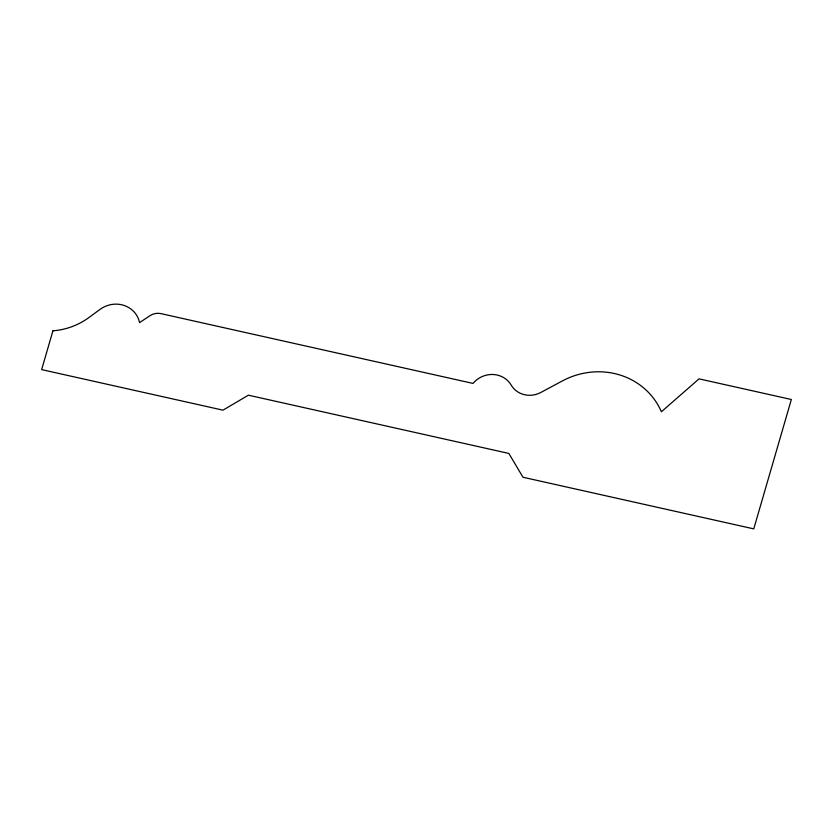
<?xml version="1.0" encoding="UTF-8"?>
<svg xmlns="http://www.w3.org/2000/svg" width="833" height="833" viewBox="0 0 833 833"><rect width="100%" height="100%" fill="white"/><g stroke="black" fill="none" stroke-linecap="round" stroke-linejoin="round"><path stroke-width="1.25" d="M52.927 330.805L41.65 369.613L222.973 410.169L248.39 395.186L508.848 453.433L522.989 477.257L753.761 528.872L791.35 399.496L699.043 378.859L661.392 411.762A73.117 68.66 -29.2 0 0 562.39 380.92L540.877 392.437A22.793 21.398 -29.2 0 1 511.15 385.054A23.595 22.158 -29.2 0 0 473.009 383.419L160.967 313.635A13.911 13.057 -29.2 0 0 149.846 315.769L139.569 322.621A25.792 24.219 -29.2 0 0 99.97 309.428L89.1 317.415A66.119 62.09 -29.2 0 1 52.927 330.805"/></g></svg>
